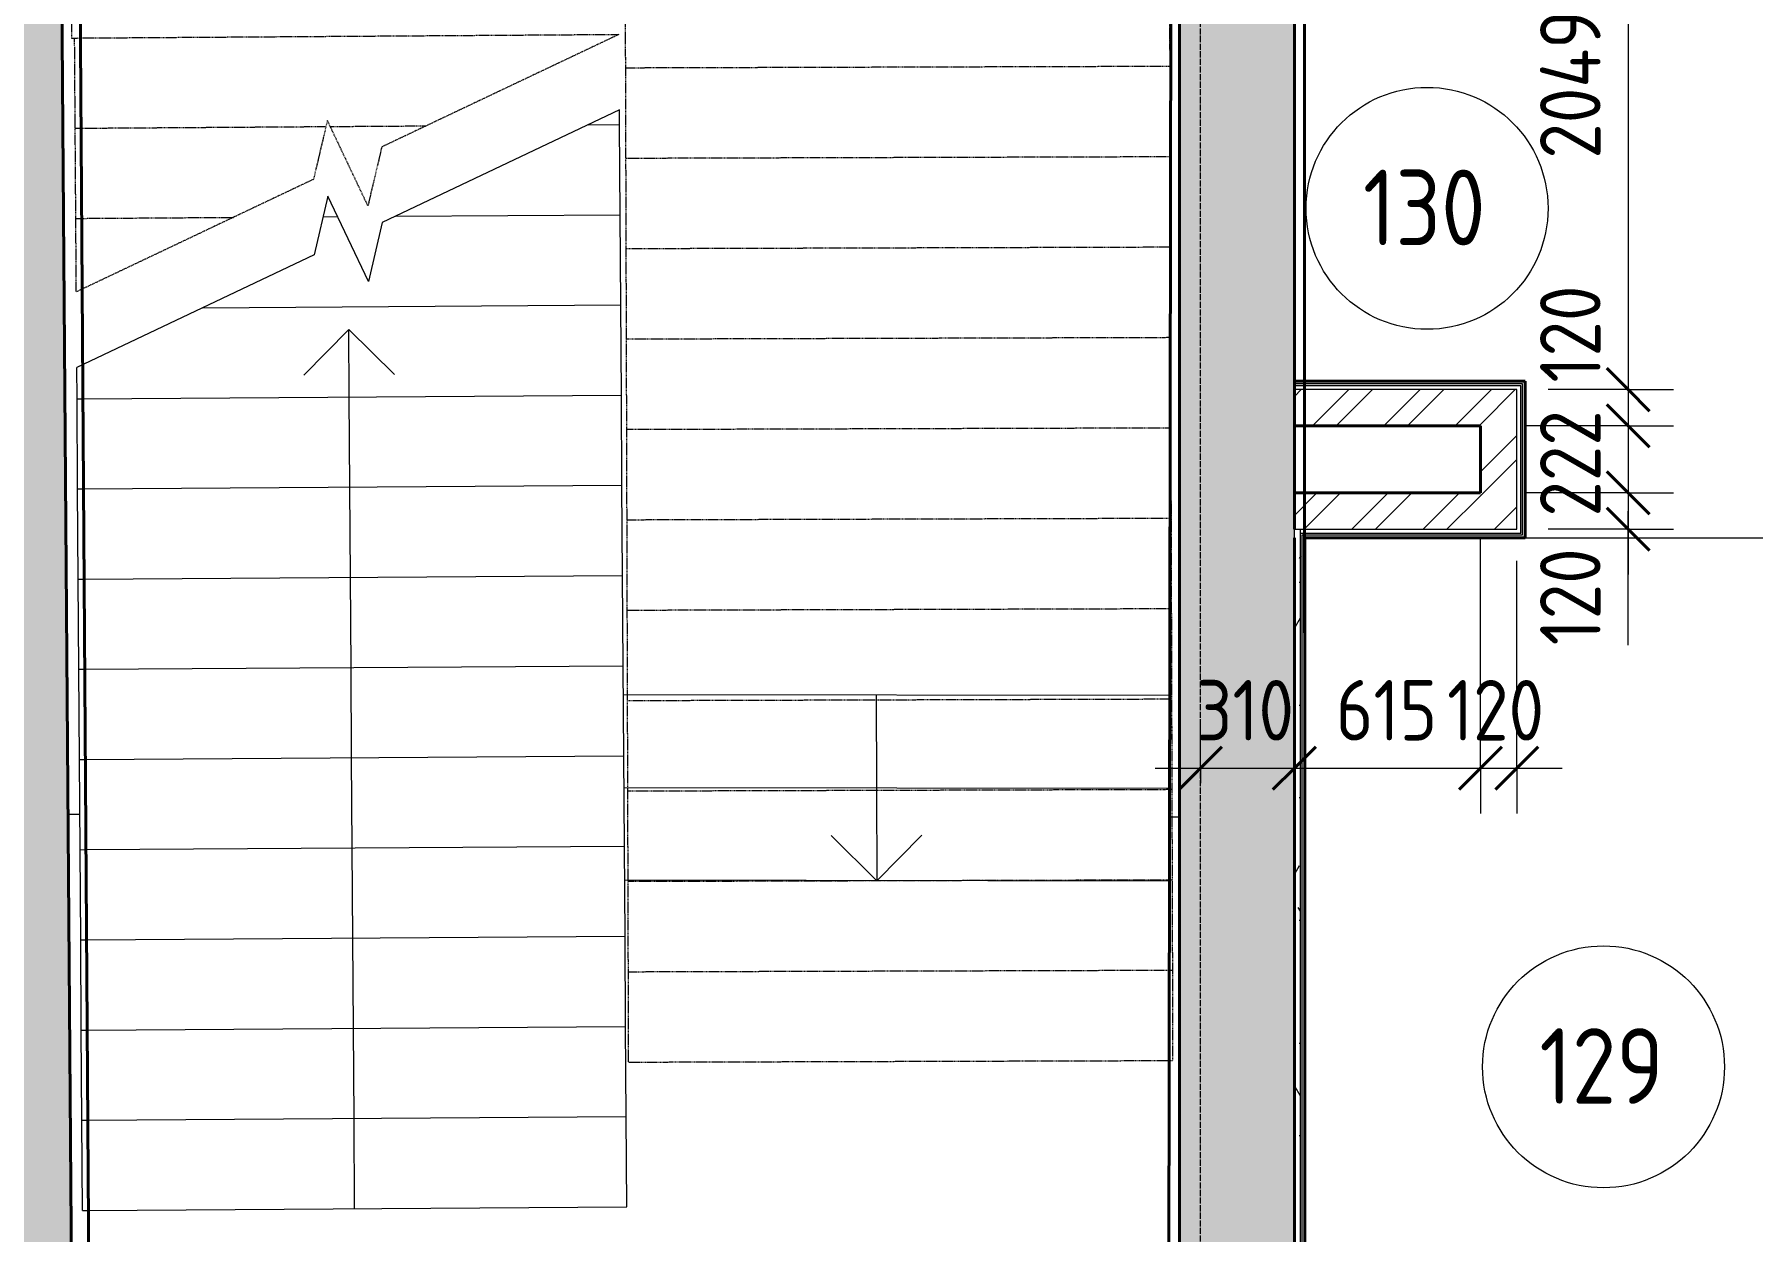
# Model space of a CAD drawing. Header units: millimetres. Extents: x -11886 to 68941, y -8130 to 45506.
# Drawn here: x 42554 to 48235, y 14414 to 18373 of the extents above; entities that cross this region are included whole.
import ezdxf

# ---------------------------------------------------------------- set-up
doc = ezdxf.new("R2010")
doc.units = ezdxf.units.MM
doc.linetypes.add('ADSK_Линия сетки', pattern=[25, 20, -2.5, 0, -2.5])
doc.linetypes.add('ADSK_Сверху', pattern=[4.5, 3, -1.5])
for name, color, linetype, lineweight in [('Лестницы', 7, 'Continuous', 18), ('Марки помещений', 7, 'Continuous', 20), ('Оси', 7, 'Continuous', 9), ('Перекрытие', 7, 'Continuous', 18), ('Размеры', 7, 'Continuous', 9), ('Размеры-100', 7, 'Continuous', 9), ('Стены', 7, 'Continuous', 18), ('Стены внутренние', 7, 'Continuous', 18), ('Стены штриховка', 7, 'Continuous', 18), ('Стрелки вверх', 7, 'Continuous', 18)]:
    doc.layers.add(name, color=color, linetype=linetype, lineweight=lineweight)
doc.layers.add('Стены разрез', color=7, linetype='Continuous', lineweight=40, true_color=0xbb5389)
doc.styles.add('GOST Common_1', font='GOST_Common.ttf', dxfattribs={"width": 0.9, "height": 200})
doc.styles.add('GOST Common_2', font='GOST_Common.ttf', dxfattribs={"width": 0.9, "height": 250})
doc.dimstyles.new('ADSK_Основной_2_мм_Округление_до_1_мм_1', dxfattribs={"dimscale": 304.8, "dimtxt": 201.142999, "dimasz": 0.463911, "dimexe": 0.492126, "dimexo": 0.492126, "dimgap": 0.098425, "dimtad": 1, "dimdec": 0, "dimdsep": 46, "dimtxsty": 'GOST Common_1', "dimblk1": 'OBLIQUE', "dimblk2": 'OBLIQUE', "dimsah": 1, "dimcen": 0.09, "dimdle": 0.492126, "dimazin": 2, "dimtfac": 1, "dimtdec": 4, "dimtix": 1, "dimtmove": 1, "dimatfit": 3, "dimfxl": 1, "dimtvp": 1, "dimtolj": 1, "dimtzin": 0, "dimlwd": 20, "dimlwe": 20, "dimarcsym": 2})
doc.dimstyles.new('ADSK_Основной_2_мм_Округление_до_1_мм_2', dxfattribs={"dimscale": 304.8, "dimtxt": 201.142999, "dimasz": 0.463911, "dimexe": 0.492126, "dimexo": 0.492126, "dimgap": 0.098425, "dimtad": 1, "dimdec": 0, "dimdsep": 46, "dimtxsty": 'GOST Common_1', "dimblk1": 'OBLIQUE', "dimblk2": 'OBLIQUE', "dimsah": 1, "dimcen": 0.09, "dimdle": 0.492126, "dimazin": 2, "dimtfac": 1, "dimtdec": 4, "dimtix": 1, "dimtmove": 0, "dimatfit": 3, "dimfxl": 1, "dimtvp": 1, "dimtolj": 1, "dimtzin": 0, "dimlwd": 20, "dimlwe": 20, "dimarcsym": 2})
doc.dimstyles.new('ADSK_Основной_2_мм_Округление_до_1_мм_3', dxfattribs={"dimscale": 304.8, "dimtxt": 201.142999, "dimasz": 0.463911, "dimexe": 0.492126, "dimexo": 0.492126, "dimgap": 0.098425, "dimtad": 1, "dimdec": 0, "dimdsep": 46, "dimtxsty": 'GOST Common_1', "dimblk1": 'OBLIQUE', "dimblk2": 'OBLIQUE', "dimsah": 1, "dimcen": 0.09, "dimdle": 0.492126, "dimazin": 2, "dimtfac": 1, "dimtdec": 4, "dimtix": 1, "dimtmove": 0, "dimatfit": 3, "dimfxl": 1, "dimtvp": 1, "dimtolj": 1, "dimtzin": 0, "dimlwd": 20, "dimlwe": 20, "dimarcsym": 2})
pattern_1 = [(45, (0, 0), (-117.8655, 117.8655), []), (45, (78.58, 0), (-117.8655, 117.8655), [])]

# ---------------------------------------------------------------- blocks, each defined once
blk = doc.blocks.new('Существующие стены 1 эт - Существующие стены 1 эт-653793-01 План 1-го этажа кладочный')
at = {"layer": 'Стены', "color": 243, "true_color": 0xbb5389}
for p, q in [((42704.1, 18614.3), (42713, 17280.3)), ((46308, 16186.6), (46311.8, 18629.8)), ((46307.1, 15610.4), (46308, 16186.6))]:
    blk.add_line(p, q, dxfattribs=at)
at = {"layer": 'Стены разрез'}
for p, q in [((46753.5, 20347.9), (46754.6, 12979.9)), ((42742.3, 12924.4), (42704.1, 18614.3)), ((46311.8, 18629.8), (46303.4, 13275.5))]:
    blk.add_line(p, q, dxfattribs=at)
blk = doc.blocks.new('ADSK_Марка_Помещение_ОдноЗначение - Номер-247393-01 План 1-го этажа кладочный')
at = {"layer": 'Марки помещений'}
blk.add_circle((0, 0), 4, dxfattribs=at)
blk = doc.blocks.new('DIMBLOCK492-01 План 1-го этажа кладочный')
at = {"layer": 'Размеры-100', "lineweight": 40, "transparency": 16777216}
for p, q in [((47823.7, 19246.9), (47753, 19317.6)), ((47823.7, 19246.9), (47894.4, 19176.2)), ((47823.7, 17198), (47753, 17268.7)), ((47823.7, 17198), (47894.4, 17127.3))]:
    blk.add_line(p, q, dxfattribs=at)
at = {"layer": 'Размеры-100', "lineweight": 20, "transparency": 16777216}
for p, q in [((47823.7, 19246.9), (47261, 19246.9)), ((47823.7, 19246.9), (47823.7, 17198)), ((47823.7, 19246.9), (47973.7, 19246.9)), ((47823.7, 17198), (47559.3, 17198)), ((47823.7, 17198), (47973.7, 17198))]:
    blk.add_line(p, q, dxfattribs=at)
at = {"layer": 'Размеры-100', "color": 0, "lineweight": 20, "transparency": 16777216, "insert": (47532.4, 17961.6), "char_height": 200, "width": 625.93, "attachment_point": 1, "rotation": 90, "line_spacing_factor": 1.022761, "style": 'GOST Common_1'}
blk.add_mtext('2049', dxfattribs=at)
blk = doc.blocks.new('_Oblique')
at = {"color": 0, "linetype": 'ByBlock', "lineweight": -2}
blk.add_line((-0.5, -0.5), (0.5, 0.5), dxfattribs=at)
blk = doc.blocks.new('DIMBLOCK493-01 План 1-го этажа кладочный')
at = {"layer": 'Размеры-100', "lineweight": 20, "transparency": 16777216}
for p, q in [((47823.7, 17562.3), (47823.7, 17221.4)), ((47823.7, 17221.4), (47823.7, 17138)), ((47823.7, 17198), (47559.3, 17198)), ((47823.7, 17198), (47823.7, 17078)), ((47823.7, 17198), (47973.7, 17198)), ((47823.7, 17078), (47485.3, 17078)), ((47823.7, 17078), (47973.7, 17078))]:
    blk.add_line(p, q, dxfattribs=at)
at = {"layer": 'Размеры-100', "lineweight": 40, "transparency": 16777216}
for p, q in [((47823.7, 17198), (47753, 17268.7)), ((47823.7, 17198), (47894.4, 17127.3)), ((47823.7, 17078), (47753, 17148.7)), ((47823.7, 17078), (47894.4, 17007.3))]:
    blk.add_line(p, q, dxfattribs=at)
at = {"layer": 'Размеры-100', "color": 0, "lineweight": 20, "transparency": 16777216, "insert": (47532.4, 17221.4), "char_height": 200, "width": 409.104, "attachment_point": 1, "rotation": 90, "line_spacing_factor": 1.022761, "style": 'GOST Common_1'}
blk.add_mtext('120', dxfattribs=at)
blk = doc.blocks.new('DIMBLOCK494-01 План 1-го этажа кладочный')
at = {"layer": 'Размеры-100', "lineweight": 40, "transparency": 16777216}
for p, q in [((47823.7, 17078), (47753, 17148.7)), ((47823.7, 17078), (47894.4, 17007.3)), ((47823.7, 16856.5), (47753, 16927.2)), ((47823.7, 16856.5), (47894.4, 16785.8))]:
    blk.add_line(p, q, dxfattribs=at)
at = {"layer": 'Размеры-100', "lineweight": 20, "transparency": 16777216}
for p, q in [((47823.7, 17078), (47485.3, 17078)), ((47823.7, 17078), (47823.7, 16856.5)), ((47823.7, 17078), (47973.7, 17078)), ((47823.7, 16856.5), (47485.3, 16856.5)), ((47823.7, 16856.5), (47973.7, 16856.5))]:
    blk.add_line(p, q, dxfattribs=at)
at = {"layer": 'Размеры-100', "color": 0, "lineweight": 20, "transparency": 16777216, "insert": (47532.4, 16778), "char_height": 200, "width": 454.106, "attachment_point": 1, "rotation": 90, "line_spacing_factor": 1.022761, "style": 'GOST Common_1'}
blk.add_mtext('222', dxfattribs=at)
blk = doc.blocks.new('DIMBLOCK495-01 План 1-го этажа кладочный')
at = {"layer": 'Размеры-100', "lineweight": 40, "transparency": 16777216}
for p, q in [((47823.7, 16856.5), (47753, 16927.2)), ((47823.7, 16856.5), (47894.4, 16785.8)), ((47823.7, 16736.5), (47753, 16807.2)), ((47823.7, 16736.5), (47894.4, 16665.8))]:
    blk.add_line(p, q, dxfattribs=at)
at = {"layer": 'Размеры-100', "lineweight": 20, "transparency": 16777216}
for p, q in [((47823.7, 16856.5), (47485.3, 16856.5)), ((47823.7, 16856.5), (47823.7, 16586.5)), ((47823.7, 16856.5), (47973.7, 16856.5)), ((47823.7, 16693.5), (47823.7, 16796.5)), ((47823.7, 16736.5), (47559.3, 16736.5)), ((47823.7, 16736.5), (47973.7, 16736.5)), ((47823.7, 16352.6), (47823.7, 16693.5))]:
    blk.add_line(p, q, dxfattribs=at)
at = {"layer": 'Размеры-100', "color": 0, "lineweight": 20, "transparency": 16777216, "insert": (47532.4, 16352.6), "char_height": 200, "width": 409.104, "attachment_point": 1, "rotation": 90, "line_spacing_factor": 1.022761, "style": 'GOST Common_1'}
blk.add_mtext('120', dxfattribs=at)
blk = doc.blocks.new('DIMBLOCK726-01 План 1-го этажа кладочный')
at = {"layer": 'Размеры-100', "lineweight": 20, "transparency": 16777216}
for p, q in [((46409.9, 15946.6), (46409.9, 16096.6)), ((46719.9, 15946.6), (46719.9, 16096.6)), ((46259.9, 15946.6), (46719.9, 15946.6)), ((46409.9, 15946.6), (46409.9, 15896.5)), ((46719.9, 15946.6), (46719.9, 15896.5))]:
    blk.add_line(p, q, dxfattribs=at)
at = {"layer": 'Размеры-100', "lineweight": 40, "transparency": 16777216}
for p, q in [((46409.9, 15946.6), (46480.6, 16017.3)), ((46719.9, 15946.6), (46790.6, 16017.3)), ((46409.9, 15946.6), (46339.2, 15875.9)), ((46719.9, 15946.6), (46649.2, 15875.9))]:
    blk.add_line(p, q, dxfattribs=at)
at = {"layer": 'Размеры-100', "color": 0, "lineweight": 20, "transparency": 16777216, "insert": (46394.4, 16237.9), "char_height": 200, "width": 409.104, "attachment_point": 1, "line_spacing_factor": 1.022761, "style": 'GOST Common_1'}
blk.add_mtext('310', dxfattribs=at)
blk = doc.blocks.new('DIMBLOCK727-01 План 1-го этажа кладочный')
at = {"layer": 'Размеры-100', "lineweight": 20, "transparency": 16777216}
for p, q in [((47335.3, 15946.6), (47335.3, 16706.5)), ((46719.9, 15946.6), (46719.9, 16096.6)), ((46719.9, 15946.6), (47335.3, 15946.6)), ((46719.9, 15946.6), (46719.9, 15896.5)), ((47335.3, 15946.6), (47335.3, 15796.6))]:
    blk.add_line(p, q, dxfattribs=at)
at = {"layer": 'Размеры-100', "lineweight": 40, "transparency": 16777216}
for p, q in [((46719.9, 15946.6), (46790.6, 16017.3)), ((47335.3, 15946.6), (47406, 16017.3)), ((46719.9, 15946.6), (46649.2, 15875.9)), ((47335.3, 15946.6), (47264.6, 15875.9))]:
    blk.add_line(p, q, dxfattribs=at)
at = {"layer": 'Размеры-100', "color": 0, "lineweight": 20, "transparency": 16777216, "insert": (46857.1, 16237.9), "char_height": 200, "width": 409.104, "attachment_point": 1, "line_spacing_factor": 1.022761, "style": 'GOST Common_1'}
blk.add_mtext('615', dxfattribs=at)
blk = doc.blocks.new('DIMBLOCK728-01 План 1-го этажа кладочный')
at = {"layer": 'Размеры-100', "lineweight": 20, "transparency": 16777216}
for p, q in [((47335.3, 15946.6), (47335.3, 16706.5)), ((47455.3, 15946.6), (47455.3, 16632.5)), ((47335.3, 15946.6), (47605.3, 15946.6)), ((47335.3, 15946.6), (47335.3, 15796.6)), ((47455.3, 15946.6), (47455.3, 15796.6))]:
    blk.add_line(p, q, dxfattribs=at)
at = {"layer": 'Размеры-100', "lineweight": 40, "transparency": 16777216}
for p, q in [((47335.3, 15946.6), (47406, 16017.3)), ((47455.3, 15946.6), (47526, 16017.3)), ((47335.3, 15946.6), (47264.6, 15875.9)), ((47455.3, 15946.6), (47384.6, 15875.9))]:
    blk.add_line(p, q, dxfattribs=at)
at = {"layer": 'Размеры-100', "color": 0, "lineweight": 20, "transparency": 16777216, "insert": (47224.9, 16237.9), "char_height": 200, "width": 409.104, "attachment_point": 1, "line_spacing_factor": 1.022761, "style": 'GOST Common_1'}
blk.add_mtext('120', dxfattribs=at)

msp = doc.modelspace()

# ---------------------------------------------------------------- hatches: boundary and pattern name
at = {"layer": 'Стены внутренние', "true_color": 0xc0c0c0}
for points in [[(42306.6, 12898.1), (42686.6, 12901.7), (42630.3, 20425.5), (42250.3, 20422.6), (42295.7, 14351.7)], [(46339.9, 12936.8), (46719.9, 12940.4), (46719.9, 20395), (46543.2, 20395.8), (46542.5, 20424.1), (46339.9, 20424.1), (46339.9, 12979.9)]]:
    msp.add_hatch(color=9, dxfattribs=at).paths.add_polyline_path(points)
at = {"layer": 'Стены внутренние', "lineweight": 9}
h = msp.add_hatch(dxfattribs=at)
h.set_pattern_fill('FP_1', color=256, style=0, pattern_type=2)
h.set_pattern_definition(pattern_1)
h.paths.add_polyline_path([(47153.5, 17078), (47335.3, 17078), (47335.3, 17198), (46719.9, 17198), (46719.9, 17078), (47053.5, 17078)])
h = msp.add_hatch(dxfattribs=at)
h.set_pattern_fill('FP_1', color=256, style=0, pattern_type=2)
h.set_pattern_definition(pattern_1)
h.paths.add_polyline_path([(47455.3, 16736.5), (47455.3, 17198), (47335.3, 17198), (47335.3, 16736.5)])
h = msp.add_hatch(dxfattribs=at)
h.set_pattern_fill('FP_1', color=256, style=0, pattern_type=2)
h.set_pattern_definition(pattern_1)
h.paths.add_polyline_path([(46719.9, 16736.5), (47335.3, 16736.5), (47335.3, 16856.5), (46719.9, 16856.5), (46719.9, 16736.9)])
h = msp.add_hatch(dxfattribs=at)
h.set_pattern_fill('FP_2', color=256, style=0, pattern_type=2)
h.set_pattern_definition([(0, (0, 0), (406.4, 101.6), [33.528, -271.272, 33.528, -271.272, -1625.6]), (0, (0, 0), (406.4, 101.6), [-609.6, 33.528, -576.072, 33.528, -271.272, -711.2]), (0, (0, 0), (406.4, 101.6), [-1524, 33.528, -169.672, 33.528, -474.472]), (120, (152.4, 50.8), (-291.18818, 301.15272), [33.528, -271.272, 33.528, -271.272, -1625.6]), (120, (152.4, 50.8), (-291.18818, 301.15272), [-609.6, 33.528, -576.072, 33.528, -271.272, -711.2]), (120, (152.4, 50.8), (-291.18818, 301.15272), [-1524, 33.528, -169.672, 33.528, -474.472]), (240, (203.2, 254), (-115.21182, -402.75272), [33.528, -271.272, 33.528, -271.272, -1625.6]), (240, (203.2, 254), (-115.21182, -402.75272), [-609.6, 33.528, -576.072, 33.528, -271.272, -711.2]), (240, (203.2, 254), (-115.21182, -402.75272), [-1524, 33.528, -169.672, 33.528, -474.472])])
h.paths.add_polyline_path([(46719.9, 12940.4), (46739.9, 12940.6), (46739.9, 16736.5), (46719.9, 16736.5), (46719.9, 12944.6)])

# ---------------------------------------------------------------- linework, layer by layer
at = {"layer": 'Лестницы', "linetype": 'ADSK_Сверху'}
for p, q in [((42668.3, 20354.9), (42676.2, 18360.5)), ((44506.9, 18560.2), (44517.5, 14973.4)), ((46306.9, 18565.5), (46317.5, 14978.7)), ((42676.2, 18360.5), (42686.6, 18360.6)), ((42686.6, 18360.6), (44486.6, 18372.7)), ((42686.6, 18360.6), (44486.6, 18372.7)), ((42688.4, 18093.6), (42686.6, 18360.6)), ((44486.6, 18372.7), (43702.4, 18000.6)), ((46307.8, 18266.6), (44507.8, 18261.3)), ((46307.8, 18266.6), (44507.8, 18261.3)), ((42692.3, 17521.3), (42688.4, 18093.6)), ((43522.5, 18088.1), (43476.5, 17893.4)), ((43656.4, 17805.8), (43522.5, 18088.1)), ((43532, 18068.1), (43849.1, 18070.2)), ((43532, 18068.1), (43849.1, 18070.2)), ((42688.6, 18062.4), (42707.8, 18062.5)), ((42688.6, 18062.4), (42707.8, 18062.5)), ((42707.8, 18062.5), (43517.7, 18068)), ((42707.8, 18062.5), (43517.7, 18068)), ((43702.4, 18000.6), (43656.4, 17805.8)), ((46308.6, 17967.7), (44508.7, 17962.4)), ((46308.6, 17967.7), (44508.7, 17962.4)), ((43476.5, 17893.4), (42692.3, 17521.3)), ((42690.7, 17764.2), (42709.8, 17764.3)), ((42690.7, 17764.2), (42709.8, 17764.3)), ((42709.8, 17764.3), (43211.7, 17767.7)), ((42709.8, 17764.3), (43211.7, 17767.7)), ((46309.5, 17668.8), (44509.5, 17663.5)), ((46309.5, 17668.8), (44509.5, 17663.5)), ((46310.4, 17369.9), (44510.4, 17364.6)), ((46310.4, 17369.9), (44510.4, 17364.6)), ((46311.3, 17071), (44511.3, 17065.7)), ((46311.3, 17071), (44511.3, 17065.7)), ((46312.2, 16772.1), (44512.2, 16766.8)), ((46312.2, 16772.1), (44512.2, 16766.8)), ((46313.1, 16473.2), (44513.1, 16467.9)), ((46313.1, 16473.2), (44513.1, 16467.9)), ((46313.9, 16174.3), (44513.9, 16169)), ((46313.9, 16174.3), (44513.9, 16169)), ((46314.8, 15875.4), (44514.8, 15870.1)), ((46314.8, 15875.4), (44514.8, 15870.1)), ((46315.7, 15576.5), (44515.7, 15571.2)), ((46315.7, 15576.5), (44515.7, 15571.2)), ((46316.6, 15277.6), (44516.6, 15272.3)), ((46316.6, 15277.6), (44516.6, 15272.3)), ((46317.5, 14978.7), (44517.5, 14973.4))]:
    msp.add_line(p, q, dxfattribs=at)
at = {"layer": 'Лестницы'}
for p, q in [((44488.3, 18122.7), (43704.1, 17750.6)), ((44385.2, 18073.8), (44488.6, 18074.5)), ((44385.2, 18073.8), (44488.6, 18074.5)), ((44488.6, 18074.5), (44488.3, 18122.7)), ((44490.6, 17776.3), (44488.6, 18074.5)), ((43524.1, 17838.2), (43478.2, 17643.4)), ((43658.1, 17555.8), (43524.1, 17838.2)), ((43508, 17769.7), (43556.5, 17770)), ((43508, 17769.7), (43556.5, 17770)), ((43704.1, 17750.6), (43658.1, 17555.8)), ((43747.8, 17771.3), (44490.6, 17776.3)), ((43747.8, 17771.3), (44490.6, 17776.3)), ((44492.6, 17478.1), (44490.6, 17776.3)), ((43478.2, 17643.4), (42694, 17271.3)), ((43110.3, 17468.8), (44492.6, 17478.1)), ((43110.3, 17468.8), (44492.6, 17478.1)), ((44494.6, 17179.9), (44492.6, 17478.1)), ((42694.7, 17167.8), (42694, 17271.3)), ((42694.7, 17167.8), (42713.8, 17168)), ((42694.7, 17167.8), (42713.8, 17168)), ((42696.7, 16869.6), (42694.7, 17167.8)), ((42713.8, 17168), (44494.6, 17179.9)), ((42713.8, 17168), (44494.6, 17179.9)), ((44496.6, 16881.7), (44494.6, 17179.9)), ((42715.8, 16869.8), (44496.6, 16881.7)), ((42715.8, 16869.8), (44496.6, 16881.7)), ((44498.6, 16583.5), (44496.6, 16881.7)), ((42696.7, 16869.6), (42715.8, 16869.8)), ((42696.7, 16869.6), (42715.8, 16869.8)), ((42698.7, 16571.4), (42696.7, 16869.6)), ((42698.7, 16571.4), (42717.8, 16571.6)), ((42698.7, 16571.4), (42717.8, 16571.6)), ((42700.7, 16273.3), (42698.7, 16571.4)), ((42717.8, 16571.6), (44498.6, 16583.5)), ((42717.8, 16571.6), (44498.6, 16583.5)), ((44500.6, 16285.3), (44498.6, 16583.5)), ((42700.7, 16273.3), (42719.8, 16273.4)), ((42700.7, 16273.3), (42719.8, 16273.4)), ((42702.7, 15975.1), (42700.7, 16273.3)), ((42719.8, 16273.4), (44500.6, 16285.3)), ((42719.8, 16273.4), (44500.6, 16285.3)), ((44502.6, 15987.1), (44500.6, 16285.3)), ((46308, 16186.6), (44501.3, 16189.4)), ((46308, 16186.6), (44501.3, 16189.4)), ((46308, 16186.6), (46307.5, 15878.9)), ((42702.7, 15975.1), (42721.8, 15975.2)), ((42702.7, 15975.1), (42721.8, 15975.2)), ((42704.7, 15676.9), (42702.7, 15975.1)), ((42721.8, 15975.2), (44502.6, 15987.1)), ((42721.8, 15975.2), (44502.6, 15987.1)), ((44504.6, 15688.9), (44502.6, 15987.1)), ((46307.5, 15878.9), (44503.3, 15881.7)), ((46307.5, 15878.9), (44503.3, 15881.7)), ((46307.5, 15878.9), (46307, 15572.8)), ((42723.8, 15677), (44504.6, 15688.9)), ((42723.8, 15677), (44504.6, 15688.9)), ((44506.6, 15390.8), (44504.6, 15688.9)), ((42704.7, 15676.9), (42723.8, 15677)), ((42704.7, 15676.9), (42723.8, 15677)), ((42706.7, 15378.7), (42704.7, 15676.9)), ((46307, 15572.8), (44505.4, 15575.6)), ((42706.7, 15378.7), (42725.8, 15378.8)), ((42706.7, 15378.7), (42725.8, 15378.8)), ((42708.7, 15080.5), (42706.7, 15378.7)), ((42725.8, 15378.8), (44506.6, 15390.8)), ((42725.8, 15378.8), (44506.6, 15390.8)), ((44508.6, 15092.6), (44506.6, 15390.8)), ((42708.7, 15080.5), (42727.8, 15080.6)), ((42708.7, 15080.5), (42727.8, 15080.6)), ((42710.7, 14782.3), (42708.7, 15080.5)), ((42727.8, 15080.6), (44508.6, 15092.6)), ((42727.8, 15080.6), (44508.6, 15092.6)), ((44510.6, 14794.4), (44508.6, 15092.6)), ((42710.7, 14782.3), (42729.8, 14782.4)), ((42710.7, 14782.3), (42729.8, 14782.4)), ((42712.7, 14484.1), (42710.7, 14782.3)), ((42729.8, 14782.4), (44510.6, 14794.4)), ((42729.8, 14782.4), (44510.6, 14794.4)), ((44512.6, 14496.2), (44510.6, 14794.4)), ((42731.8, 14484.2), (44512.6, 14496.2)), ((42731.8, 14484.2), (44512.6, 14496.2)), ((42712.7, 14484.1), (42731.8, 14484.2)), ((42712.7, 14484.1), (42731.8, 14484.2))]:
    msp.add_line(p, q, dxfattribs=at)
at = {"layer": 'Оси', "linetype": 'ADSK_Линия сетки'}
msp.add_line((46409.9, -7330.4), (46409.9, 44534.8), dxfattribs=at)
at = {"layer": 'Перекрытие', "color": 7, "true_color": 0xffffff}
msp.add_line((47483.3, 16708.5), (48850.4, 16708.5), dxfattribs=at)
at = {"layer": 'Перекрытие', "color": 136, "true_color": 0x008080}
for p, q in [((42664.9, 15794.3), (42703.9, 15794.2)), ((46307.3, 15785.9), (46339.9, 15785.8))]:
    msp.add_line(p, q, dxfattribs=at)
at = {"layer": 'Стены внутренние', "lineweight": 40}
for p, q in [((42686.6, 12901.7), (42630.3, 20425.5)), ((46339.9, 20424.1), (46339.9, 12936.8)), ((46719.9, 16736.5), (46719.9, 20395)), ((47483.3, 17226), (46719.9, 17226)), ((47483.3, 16708.5), (47483.3, 17226)), ((46719.9, 17078), (47335.3, 17078)), ((47335.3, 17078), (47335.3, 16856.5)), ((47335.3, 16856.5), (46719.9, 16856.5)), ((46719.9, 16708.5), (46719.9, 12940.4)), ((46754.9, 16708.5), (47483.3, 16708.5)), ((46754.9, 12975.7), (46754.9, 16708.5))]:
    msp.add_line(p, q, dxfattribs=at)
at = {"layer": 'Стены штриховка'}
for p, q in [((47474.3, 17217), (46719.9, 17217)), ((47474.3, 16717.5), (47474.3, 17217)), ((47468.3, 17211), (46719.9, 17211)), ((47455.3, 17198), (46719.9, 17198)), ((47455.3, 16736.5), (47455.3, 17198)), ((47468.3, 16723.5), (47468.3, 17211)), ((46719.9, 16736.5), (47455.3, 16736.5)), ((46719.9, 16708.5), (46719.9, 16736.5)), ((46739.9, 12960.6), (46739.9, 16736.5)), ((46739.9, 16723.5), (47468.3, 16723.5)), ((46745.9, 16717.5), (47474.3, 16717.5)), ((46745.9, 12966.7), (46745.9, 16717.5))]:
    msp.add_line(p, q, dxfattribs=at)
at = {"layer": 'Стрелки вверх'}
for p, q in [((43593.1, 17397), (43444.1, 17246)), ((43594.6, 17173.9), (43593.1, 17397)), ((43593.1, 17397), (43744.1, 17248)), ((43596.6, 16875.7), (43594.6, 17173.9)), ((43598.6, 16577.5), (43596.6, 16875.7)), ((43600.6, 16279.3), (43598.6, 16577.5)), ((43602.6, 15981.1), (43600.6, 16279.3)), ((45337.4, 16188.1), (45338.1, 15880.4)), ((43604.6, 15682.9), (43602.6, 15981.1)), ((45338.1, 15880.4), (45338.9, 15574.3)), ((43606.6, 15384.7), (43604.6, 15682.9)), ((45338.9, 15574.3), (45188.5, 15723.9)), ((45338.9, 15574.3), (45488.5, 15724.7)), ((43608.6, 15086.5), (43606.6, 15384.7)), ((43610.6, 14788.3), (43608.6, 15086.5)), ((43612.6, 14490.1), (43610.6, 14788.3))]:
    msp.add_line(p, q, dxfattribs=at)

# ---------------------------------------------------------------- block references
at = {"layer": 'Марки помещений', "xscale": 99.99999999999993, "yscale": 99.99999999999993, "zscale": 99.99999999999993}
for p in [(47158.8, 17797.5), (47742.2, 14958.9)]:
    msp.add_blockref('ADSK_Марка_Помещение_ОдноЗначение - Номер-247393-01 План 1-го этажа кладочный', p, dxfattribs=at)
at = {"layer": 'Стены разрез'}
msp.add_blockref('Существующие стены 1 эт - Существующие стены 1 эт-653793-01 План 1-го этажа кладочный', (0, 0), dxfattribs=at)

# ---------------------------------------------------------------- texts
at = {"layer": 'Марки помещений', "lineweight": 9, "char_height": 250, "width": 526.709, "attachment_point": 1, "style": 'GOST Common_2'}
for s, insert in [('130', (46946.8, 17925.3)), ('129', (47530.2, 15086.6))]:
    msp.add_mtext(s, dxfattribs=dict(at, insert=insert))

# ---------------------------------------------------------------- dimensions: what is measured, and where the dimension line sits
at = {"layer": 'Размеры', "lineweight": 20}
for base, p1, p2, override, picture, middle in [((47823.7, 17198), (47111, 19246.9), (47409.3, 17198), {"dimpost": '<>', "dimfxl": 2070.564115}, 'DIMBLOCK492-01 План 1-го этажа кладочный', (47693.7, 18222.4)), ((47823.7345881, 16856.4597385), (47335.3449999, 17077.9597385), (47335.3449999, 16856.4597385), {"dimpost": '<>', "dimfxl": 221.5}, 'DIMBLOCK494-01 План 1-го этажа кладочный', (47693.7345881, 16967.2097385))]:
    dim = msp.add_linear_dim(base=base, p1=p1, p2=p2, angle=90, dimstyle='ADSK_Основной_2_мм_Округление_до_1_мм_2', override=override, dxfattribs=at)
    dim.commit()
    dim.dimension.update_dxf_attribs({"geometry": picture, "text_midpoint": middle})
for base, p1, p2, picture, middle in [((47823.7, 17078), (47409.3, 17198), (47335.3, 17078), 'DIMBLOCK493-01 План 1-го этажа кладочный', (47665.7, 17425.9)), ((47823.7, 16736.5), (47335.3, 16856.5), (47409.3, 16736.5), 'DIMBLOCK495-01 План 1-го этажа кладочный', (47665.7, 16557.2))]:
    dim = msp.add_linear_dim(base=base, p1=p1, p2=p2, angle=90, dimstyle='ADSK_Основной_2_мм_Округление_до_1_мм_1', override={"dimpost": '<>', "dimfxl": 140.982268}, dxfattribs=at)
    dim.commit()
    dim.dimension.update_dxf_attribs({"geometry": picture, "text_midpoint": middle, "dimtype": 160, "text_rotation": 90})
for base, p1, p2, override, picture, middle in [((47335.3, 15946.6), (46719.9, 16046.5), (47335.3, 16856.5), {"dimpost": '<>', "dimfxl": 1017.247836}, 'DIMBLOCK727-01 План 1-го этажа кладочный', (47027.6, 16076.6)), ((47455.3, 15946.6), (47335.3, 16856.5), (47455.3, 16782.5), {"dimpost": '<>', "dimfxl": 140.982268}, 'DIMBLOCK728-01 План 1-го этажа кладочный', (47395.3, 16076.6)), ((46719.9, 15946.6), (46409.9, 16046.5), (46719.9, 16046.5), {"dimpost": '<>', "dimfxl": 309.941875}, 'DIMBLOCK726-01 План 1-го этажа кладочный', (46564.9, 16076.6))]:
    dim = msp.add_linear_dim(base=base, p1=p1, p2=p2, dimstyle='ADSK_Основной_2_мм_Округление_до_1_мм_3', override=override, dxfattribs=at)
    dim.commit()
    dim.dimension.update_dxf_attribs({"geometry": picture, "text_midpoint": middle})

doc.saveas('drawing.dxf')
